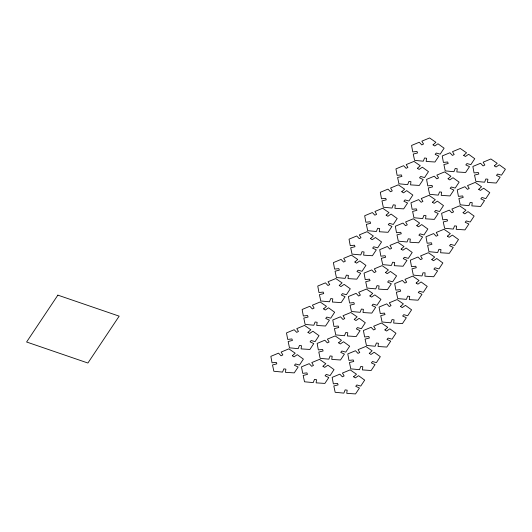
<?xml version="1.0" encoding="UTF-8"?>
<svg xmlns="http://www.w3.org/2000/svg" width="532" height="532" viewBox="0 0 532 532"><rect width="100%" height="100%" fill="white"/><g stroke="black" fill="none" stroke-linecap="round" stroke-linejoin="round"><path stroke-width="0.8" d="M292.341 355.755L294.036 356.886L297.248 354.664L303.38 359.107L299.469 365.052L295.539 363.935L294.435 365.291L298.133 367.033L294.249 372.885L285.458 372.334L285.864 369.161L283.842 368.842L282.565 372.101L273.854 371.256L272.517 364.959L276.813 363.861L276.314 362.378L272.032 362.797L270.855 356.34L278.542 353.142L281.056 355.808L282.825 354.904L281.129 352.058L288.876 348.852L295.187 353.215L292.341 355.735M307.975 332.32L309.671 333.458L312.882 331.23L319.014 335.672L315.084 341.63L311.173 340.507L310.076 341.857L313.774 343.599L309.89 349.451L301.092 348.899L301.498 345.727L299.476 345.414L298.199 348.666L289.488 347.822L288.151 341.524L292.447 340.433L291.922 338.944L287.706 339.416L286.489 332.906L294.183 329.714L296.696 332.374L298.459 331.469L296.77 328.623L304.51 325.418L310.821 329.78L307.975 332.3M322.99 366.262L324.68 367.399L327.898 365.171L334.03 369.62L330.113 375.559L326.216 374.442L325.085 375.798L328.783 377.54L324.872 383.419L316.134 382.847L316.513 379.668L314.492 379.356L313.235 382.601L304.517 381.79L303.167 375.466L307.463 374.395L306.937 372.885L302.701 373.338L301.498 366.847L309.192 363.655L311.705 366.315L313.468 365.411L311.779 362.565L319.519 359.366L325.837 363.722L322.99 366.222M323.609 308.886L325.305 310.023L328.523 307.795L334.655 312.244L330.738 318.189L326.834 317.072L325.71 318.429L329.408 320.164L325.524 326.016L316.733 325.464L317.139 322.292L315.11 321.98L313.833 325.232L305.122 324.394L303.792 318.089L308.088 317.019L307.582 315.516L303.34 315.981L302.123 309.478L309.817 306.279L312.331 308.939L314.093 308.035L312.404 305.188L320.144 301.99L326.455 306.346L323.616 308.866M338.625 342.827L340.32 343.965L343.532 341.737L349.664 346.186L345.753 352.131L341.85 351.014L340.719 352.37L344.417 354.106L340.507 359.984L331.769 359.419L332.141 356.221L330.126 355.921L328.869 359.167L320.158 358.355L318.801 352.031L323.104 350.96L322.625 349.464L318.336 349.91L317.139 343.419L324.826 340.221L327.34 342.881L329.108 341.976L327.413 339.13L335.16 335.931L341.471 340.287L338.625 342.808M339.243 285.458L340.939 286.588L344.157 284.367L350.289 288.81L346.392 294.741L342.475 293.637L341.344 294.994L345.042 296.73L341.158 302.588L332.367 302.036L332.773 298.864L330.744 298.545L329.494 301.79L320.776 300.986L319.426 294.655L323.722 293.584L323.223 292.081L318.961 292.534L317.757 286.043L325.451 282.844L327.965 285.511L329.727 284.6L328.038 281.754L335.778 278.555L342.096 282.911L339.25 285.418M353.634 376.769L355.329 377.906L358.548 375.678L364.679 380.127L360.743 386.086L356.859 384.955L355.735 386.312L359.433 388.047L355.522 393.926L346.758 393.348L347.163 390.182L345.135 389.863L343.885 393.108L335.167 392.297L333.817 385.973L338.113 384.882L337.587 383.392L333.351 383.851L332.148 377.361L339.842 374.162L342.355 376.822L344.118 375.918L342.428 373.072L350.169 369.873L356.48 374.229L353.634 376.769M354.259 319.4L355.955 320.53L359.167 318.309L365.298 322.751L361.368 328.71L357.457 327.579L356.36 328.936L360.058 330.671L356.147 336.55L347.376 335.978L347.775 332.786L345.76 332.487L344.51 335.732L335.772 334.901L334.435 328.596L338.738 327.526L338.232 326.023L333.963 326.455L332.773 319.985L340.467 316.786L342.98 319.453L344.743 318.542L343.054 315.695L350.794 312.497L357.105 316.853L354.259 319.38M354.884 262.023L356.58 263.154L359.792 260.933L365.923 265.375L362.026 271.307L358.109 270.203L356.979 271.559L360.676 273.295L356.792 279.154L348.001 278.602L348.407 275.43L346.385 275.111L345.128 278.362L336.417 277.551L335.06 271.22L339.356 270.13L338.831 268.64L334.595 269.099L333.398 262.608L341.085 259.41L343.599 262.077L345.368 261.172L343.672 258.326L351.419 255.121L357.73 259.476L354.891 261.983M369.274 353.341L370.964 354.472L374.182 352.251L380.314 356.693L376.397 362.638L372.5 361.521L371.369 362.877L375.067 364.613L371.156 370.491L362.372 369.906L362.797 366.748L360.776 366.428L359.519 369.673L350.801 368.869L349.451 362.538L353.747 361.467L353.221 359.958L348.985 360.417L347.782 353.926L355.476 350.728L357.989 353.394L359.752 352.483L358.063 349.644L365.803 346.438L372.121 350.794L369.274 353.341M369.893 295.965L371.589 297.095L374.807 294.874L380.939 299.317L377.002 305.275L373.092 304.144L371.994 305.501L375.692 307.237L371.808 313.095L363.017 312.543L363.403 309.331L361.394 309.052L360.117 312.304L351.426 311.493L350.076 305.162L354.372 304.091L353.866 302.588L349.597 303.021L348.407 296.55L356.101 293.351L358.615 296.018L360.377 295.114L358.688 292.268L366.428 289.062L372.739 293.425L369.9 295.925M370.518 238.589L372.214 239.719L375.426 237.498L381.557 241.94L377.647 247.885L373.743 246.768L372.619 248.125L376.317 249.86L372.407 255.739L363.615 255.154L364.041 251.995L362.019 251.676L360.769 254.928L352.051 254.116L350.694 247.786L354.997 246.715L354.465 245.205L350.236 245.664L349.032 239.174L356.719 235.975L359.24 238.642L361.002 237.738L359.313 234.891L367.053 231.686L373.364 236.048L370.525 238.549M384.909 329.907L386.604 331.037L389.816 328.816L395.948 333.258L392.037 339.203L388.134 338.086L387.003 339.443L390.701 341.178L386.791 347.057L378.053 346.492L378.425 343.293L376.41 342.994L375.16 346.246L366.442 345.434L365.085 339.103L369.381 338.013L368.856 336.523L364.62 336.982L363.423 330.492L371.11 327.293L373.624 329.96L375.393 329.055L373.697 326.209L381.444 323.004L387.755 327.366L384.909 329.887M385.534 272.53L387.223 273.661L390.441 271.44L396.573 275.882L392.636 281.84L388.732 280.71L387.629 282.066L391.326 283.802L387.442 289.661L378.651 289.109L379.063 285.957L377.028 285.618L375.752 288.876L367.06 288.058L365.71 281.727L370.006 280.657L369.507 279.154L365.231 279.593L364.041 273.115L371.735 269.917L374.249 272.584L376.011 271.679L374.322 268.833L382.062 265.628L388.38 269.99L385.534 272.53M386.152 215.154L387.848 216.285L391.067 214.064L397.191 218.506L393.281 224.451L389.377 223.334L388.254 224.69L391.951 226.433L388.041 232.311L379.296 231.739L379.668 228.541L377.654 228.241L376.403 231.493L367.685 230.682L366.335 224.358L370.631 223.287L370.106 221.771L365.87 222.23L364.666 215.739L372.36 212.547L374.874 215.207L376.636 214.303L374.947 211.457L382.688 208.251L388.998 212.614L386.159 215.134M400.543 306.472L402.239 307.602L405.451 305.381L411.582 309.824L407.672 315.769L403.768 314.651L402.644 316.008L406.342 317.75L402.431 323.622L393.66 323.05L394.066 319.878L392.044 319.559L390.794 322.811L382.076 322L380.726 315.669L385.015 314.578L384.49 313.089L380.247 313.534L379.057 307.057L386.751 303.858L389.264 306.525L391.027 305.621L389.338 302.775L397.078 299.569L403.389 303.932L400.543 306.452M401.168 249.096L402.864 250.226L406.076 248.005L412.207 252.447L408.297 258.392L404.393 257.275L403.263 258.632L406.96 260.374L403.076 266.226L394.285 265.674L394.697 262.522L392.669 262.183L391.392 265.441L382.701 264.623L381.344 258.299L385.647 257.229L385.141 255.719L380.899 256.191L379.682 249.681L387.369 246.489L389.883 249.149L391.652 248.245L389.956 245.398L397.703 242.193L404.014 246.555L401.168 249.096M401.786 191.72L403.482 192.857L406.701 190.629L412.832 195.078L408.915 201.016L405.018 199.899L403.888 201.256L407.585 202.998L403.675 208.877L394.93 208.311L395.309 205.113L393.288 204.813L392.037 208.059L383.319 207.247L381.969 200.923L386.265 199.852L385.74 198.343L381.491 198.782L380.3 192.305L387.994 189.113L390.508 191.773L392.27 190.868L390.581 188.022L398.322 184.823L404.639 189.179L401.793 191.7M416.177 283.037L417.873 284.168L421.091 281.947L427.223 286.389L423.306 292.334L419.402 291.217L418.278 292.573L421.976 294.316L418.066 300.194L409.301 299.616L409.707 296.444L407.678 296.131L406.428 299.376L397.71 298.565L396.36 292.241L400.656 291.17L400.177 289.667L395.881 290.1L394.691 283.623L402.385 280.43L404.899 283.091L406.661 282.186L404.972 279.34L412.712 276.135L419.023 280.497L416.184 283.017M416.802 225.661L418.498 226.798L421.71 224.571L427.841 229.019L423.931 234.958L420.027 233.847L418.903 235.197L422.601 236.94L418.717 242.792L409.919 242.24L410.332 239.087L408.303 238.755L407.08 241.994L398.315 241.169L396.978 234.865L401.274 233.774L400.749 232.285L396.52 232.743L395.316 226.246L403.01 223.054L405.524 225.714L407.286 224.81L405.597 221.964L413.337 218.765L419.648 223.121L416.802 225.641M417.427 168.285L419.123 169.422L422.335 167.194L428.466 171.643L424.549 177.588L420.652 176.471L419.522 177.828L423.219 179.563L419.309 185.442L410.571 184.877L410.93 181.658L408.928 181.379L407.672 184.624L398.96 183.813L397.603 177.488L401.906 176.418L401.427 174.922L397.125 175.347L395.941 168.877L403.628 165.678L406.142 168.338L407.904 167.434L406.215 164.588L413.963 161.389L420.273 165.745L417.427 168.285M431.818 259.603L433.507 260.74L436.725 258.512L442.857 262.961L438.92 268.919L435.016 267.789L433.913 269.139L437.61 270.881L433.7 276.76L424.915 276.175L425.055 272.836L422.967 272.816L422.036 275.948L413.331 275.111L411.994 268.806L416.29 267.736L415.791 266.233L411.529 266.685L410.325 260.188L418.019 256.996L420.533 259.656L422.295 258.752L420.606 255.905L428.346 252.707L434.664 257.062L431.818 259.563M432.436 202.227L434.132 203.364L437.351 201.136L443.482 205.585L439.565 211.53L435.661 210.413L434.538 211.769L438.235 213.505L434.325 219.383L425.56 218.805L425.966 215.64L423.938 215.32L422.687 218.566L413.949 217.734L412.619 211.43L416.915 210.34L416.39 208.85L412.154 209.309L410.95 202.818L418.644 199.62L421.158 202.286L422.92 201.375L421.231 198.529L428.972 195.33L435.282 199.686L432.443 202.207M433.061 144.857L434.757 145.987L437.969 143.766L444.1 148.209L440.19 154.154L436.26 153.036L435.163 154.393L438.86 156.129L434.95 162.007L426.179 161.435L426.591 158.283L424.563 157.944L423.312 161.189L414.594 160.385L413.238 154.054L417.54 152.983L417.035 151.48L412.752 151.899L411.575 145.442L419.263 142.244L421.776 144.91L423.545 144.006L421.856 141.16L429.597 137.954L435.908 142.31L433.061 144.857M447.452 236.168L449.148 237.305L452.36 235.078L458.491 239.526L454.554 245.485L450.651 244.354L449.547 245.711L453.244 247.447L449.334 253.325L440.596 252.76L440.968 249.561L438.953 249.262L437.676 252.514L428.965 251.676L427.628 245.372L431.931 244.301L431.425 242.798L427.163 243.25L425.966 236.76L433.653 233.561L436.167 236.228L437.936 235.317L436.24 232.471L443.987 229.272L450.298 233.628L447.459 236.128M448.07 178.799L449.766 179.929L452.985 177.708L459.116 182.15L455.199 188.095L451.302 186.978L450.172 188.335L453.869 190.07L449.986 195.929L441.214 195.384L441.593 192.185L439.572 191.886L438.295 195.138L429.59 194.3L428.253 187.995L432.549 186.905L432.024 185.415L427.788 185.874L426.584 179.384L434.278 176.185L436.792 178.852L438.554 177.947L436.865 175.101L444.606 171.896L450.923 176.252L448.077 178.779M463.086 212.74L464.782 213.871L467.994 211.65L474.125 216.092L470.195 222.05L466.285 220.92L465.187 222.276L468.885 224.012L464.975 229.891L456.203 229.319L456.602 226.127L454.587 225.827L453.311 229.079L444.619 228.268L443.262 221.937L447.565 220.866L447.06 219.364L442.804 219.816L441.6 213.325L449.294 210.127L451.808 212.793L453.57 211.889L451.881 209.043L459.621 205.837L465.932 210.193L463.086 212.72M463.711 155.364L465.407 156.494L468.619 154.273L474.75 158.716L470.833 164.661L466.936 163.543L465.806 164.9L469.503 166.636L465.62 172.494L456.828 171.942L457.234 168.77L455.212 168.451L453.956 171.703L445.244 170.892L443.888 164.561L448.19 163.49L447.658 161.981L443.422 162.44L442.225 155.949L449.912 152.75L452.426 155.417L454.188 154.513L452.499 151.667L460.247 148.461L466.557 152.824L463.711 155.344M478.72 189.306L480.416 190.436L483.635 188.215L489.766 192.657L485.809 198.629L481.945 197.485L480.822 198.842L484.519 200.577L480.609 206.456L471.844 205.884L472.236 202.692L470.222 202.393L468.945 205.651L460.253 204.833L458.903 198.502L463.199 197.432L462.694 195.929L458.438 196.381L457.234 189.891L464.928 186.692L467.442 189.359L469.204 188.454L467.515 185.608L475.256 182.403L481.566 186.765L478.727 189.286M494.361 165.871L496.05 167.001L499.269 164.78L505.4 169.223L501.503 175.154L497.586 174.05L496.456 175.407L500.153 177.149L496.243 183.028L487.478 182.449L487.864 179.244L485.856 178.958L484.632 182.203L475.887 181.399L474.537 175.075L478.833 173.997L478.334 172.494L474.059 172.933L472.868 166.456L480.562 163.264L483.076 165.924L484.838 165.02L483.149 162.174L490.89 158.968L497.207 163.331L494.361 165.851M57.868 295.14L26.6 342.003L87.9 363.024L119.168 316.154L57.868 295.14"/></g></svg>
